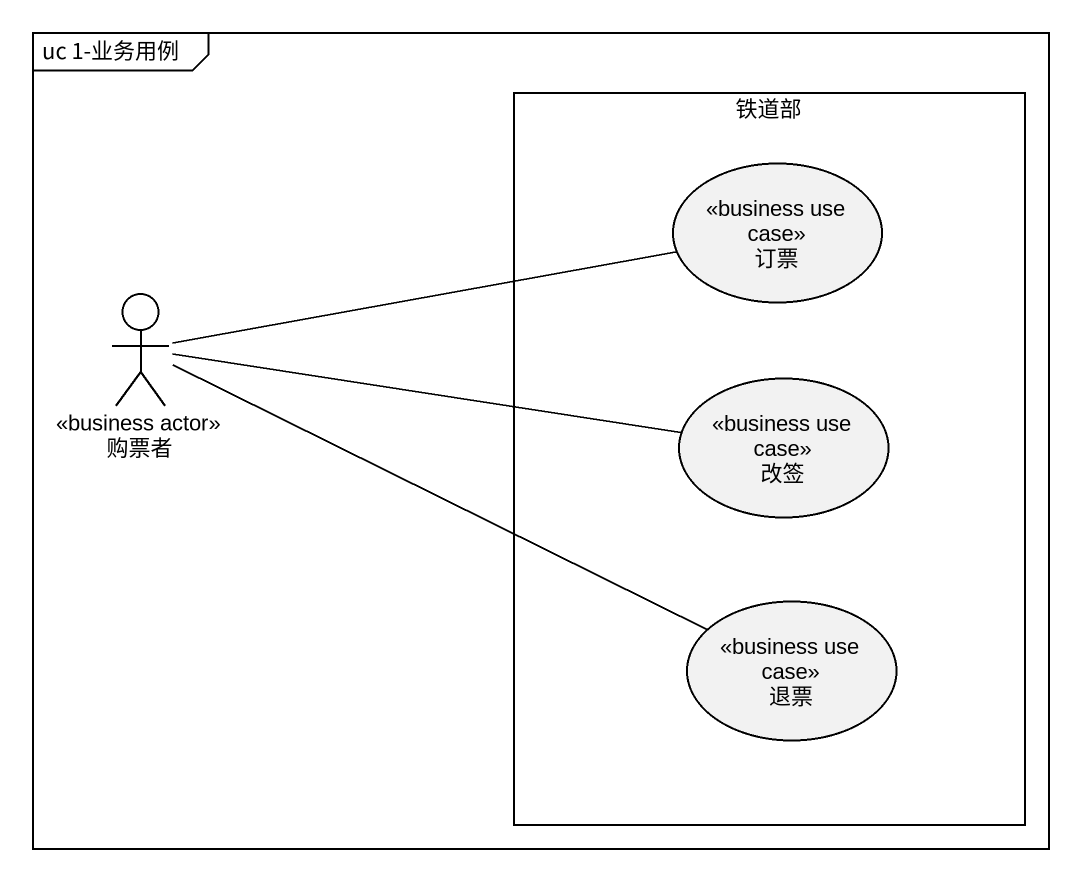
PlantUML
@startuml
mainframe uc 1-业务用例
rectangle 铁道部 {
  usecase 订票 <<business use case>>
  usecase 改签 <<business use case>>
  usecase 退票 <<business use case>>
}
actor 购票者 <<business actor>>
购票者 -right- 订票
购票者 -right- 改签
购票者 -right- 退票
@enduml
